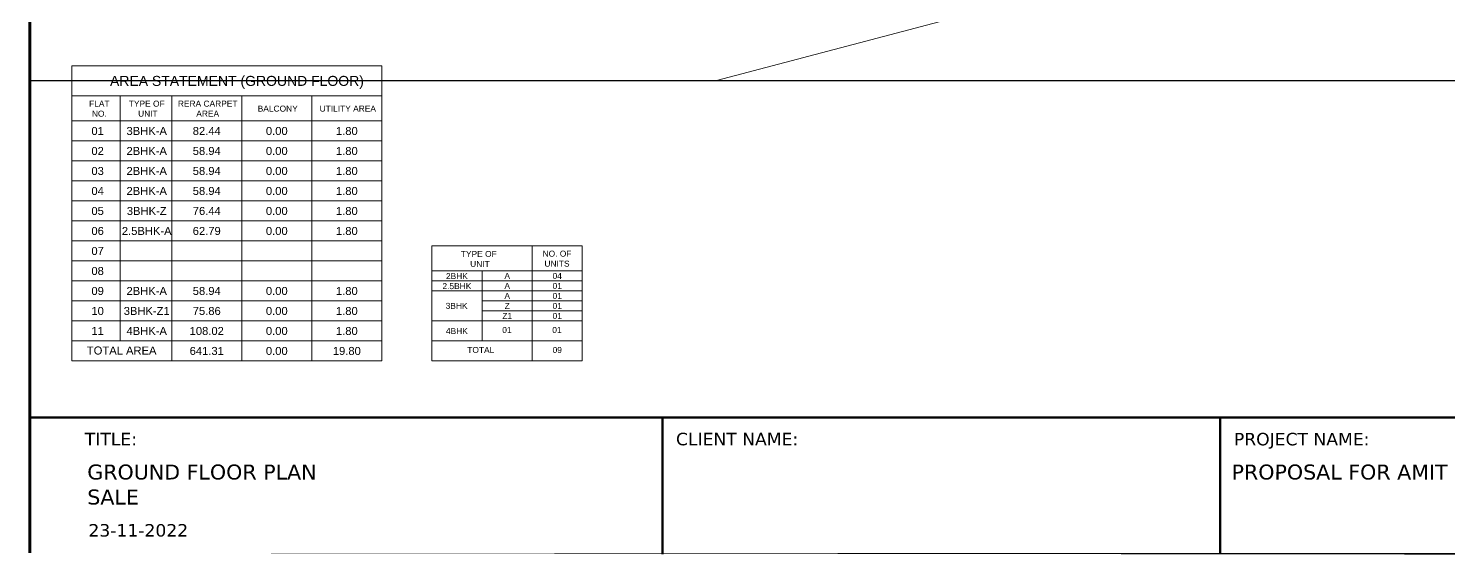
# Model space of a CAD drawing. Header units: inches. Extents: x 27644242 to 29005101, y -955243 to 216979.
# Drawn here: x 28689497 to 28760466, y 759 to 27122 of the extents above; entities that cross this region are included whole.
import ezdxf

# ---------------------------------------------------------------- set-up
doc = ezdxf.new("R2010")
doc.units = ezdxf.units.IN
doc.header["$MEASUREMENT"] = 0
doc.layers.get('Defpoints').update_dxf_attribs({"color": 8})
for name, color, linetype, lineweight in [('ATA_FORMAT', 7, 'Continuous', 50), ('RVA Site Boundary', 17, 'Continuous', 15), ('WALL', 7, 'Continuous', 20)]:
    doc.layers.add(name, color=color, linetype=linetype, lineweight=lineweight)
doc.layers.add('ATA_FORMAT TEXT', color=7, linetype='Continuous')
doc.layers.add('text', color=7, linetype='Continuous')
doc.styles.add('AMITS', font='arial.ttf')
doc.styles.get("Standard").update_dxf_attribs({"font": 'swiss.ttf'})

msp = doc.modelspace()

# ---------------------------------------------------------------- linework, layer by layer
at = {"layer": 'ATA_FORMAT'}
for p, q in [((28798160.52802857, 7657.564639364864), (28689573.81144296, 7665.788257113338)), ((28721178.50424157, 7665.74777600044, -1.917575e-09), (28721178.16683351, 836.5962082880142, -1.917575e-09)), ((28749056.91277276, 7665.74777600044, -1.917575e-09), (28749056.57536565, 836.5962082880142, -1.917575e-09))]:
    msp.add_line(p, q, dxfattribs=at)
at = {"layer": 'Defpoints', "linetype": 'Continuous', "const_width": 154.4264220221692}
msp.add_lwpolyline([(28798160.52803048, 75086.5962189796), (28798160.52802857, 836.5962190093996), (28689573.81144296, 836.5962213190796), (28689573.81144487, 75086.59622128183)], close=True, dxfattribs=at)
at = {"layer": 'Defpoints', "color": 1, "ltscale": 500}
msp.add_lwpolyline([(28689580.45463596, 24514.61262652042), (28798167.17122061, 24514.61262652042), (28798167.17122061, 72809.80868708933), (28689580.45463596, 72809.80868708933)], close=True, dxfattribs=at)
at = {"layer": 'RVA Site Boundary', "ltscale": 500}
msp.add_lwpolyline([(28798167.17122061, 24881.98530692476), (28792618.85487807, 25338.18398571291), (28789844.60605034, 25648.47817381317), (28789606.88247541, 25669.12501021792), (28784679.01193901, 26097.12190754569), (28774442.39999748, 28310.9643680375), (28773176.20309689, 29306.70215708515), (28772745.64828055, 29607.66174218405), (28769386.84852331, 30423.00982382763), (28766949.20066865, 29641.25589508246), (28764135.40167589, 28906.41614871725), (28762347.78682718, 28747.50171900782), (28755939.99952273, 28926.710573944), (28750827.53809262, 28758.31529949882), (28750271.48656026, 28707.6470452155), (28742969.42159851, 28290.7244567262), (28735737.91598843, 27632.46982190697), (28735634.68923898, 27607.99901858394), (28723876.64372534, 24514.61262652013)], dxfattribs=at)
at = {"layer": 'WALL', "ltscale": 500}
for p, q in [((28691664.85756645, 25251.56774305383), (28707164.85756645, 25251.56774305383)), ((28691664.85756645, 25251.56774305383), (28691664.85756645, 10501.8863158801)), ((28691664.85756645, 25251.56774305383), (28707164.85756645, 25251.56774305383)), ((28707164.85756645, 25251.56774305383), (28707164.85756645, 10501.8863158801)), ((28691664.85756645, 23751.8863158801), (28707164.85756645, 23751.8863158801)), ((28694075.22649297, 23751.8863158801), (28694075.22649297, 11501.8863158801)), ((28696664.85756645, 23751.8863158801), (28696664.85756645, 11501.8863158801)), ((28700164.85756645, 23751.8863158801), (28700164.85756645, 11501.8863158801)), ((28703664.85756645, 23751.8863158801), (28703664.85756645, 11501.8863158801)), ((28691664.85756645, 22501.8863158801), (28707164.85756645, 22501.8863158801)), ((28691664.85756645, 21501.8863158801), (28707164.85756645, 21501.8863158801)), ((28691664.85756645, 20501.8863158801), (28707164.85756645, 20501.8863158801)), ((28691664.85756645, 19501.8863158801), (28707164.85756645, 19501.8863158801)), ((28691664.85756645, 18501.8863158801), (28707164.85756645, 18501.8863158801)), ((28691664.85756645, 17501.8863158801), (28707164.85756645, 17501.8863158801)), ((28691664.85756645, 16501.8863158801), (28707164.85756645, 16501.8863158801)), ((28709664.85756692, 16251.8863158801), (28717164.85756692, 16251.8863158801)), ((28709664.85756692, 16251.8863158801), (28709664.85756692, 10501.8863158801)), ((28709664.85756692, 16251.8863158801), (28717164.85756692, 16251.8863158801)), ((28714664.85756692, 16251.8863158801), (28714664.85756692, 10501.8863158801)), ((28717164.85756692, 16251.8863158801), (28717164.85756692, 10501.8863158801)), ((28691664.85756645, 15501.8863158801), (28707164.85756645, 15501.8863158801)), ((28709664.85756692, 15001.8863158801), (28717164.85756692, 15001.8863158801)), ((28712164.85756692, 15001.8863158801), (28712164.85756692, 11501.8863158801)), ((28691664.85756645, 14501.8863158801), (28707164.85756645, 14501.8863158801)), ((28709664.85756692, 14501.8863158801), (28717164.85756692, 14501.8863158801)), ((28712164.85756692, 14501.8863158801), (28717164.85756692, 14501.8863158801)), ((28691664.85756645, 13501.8863158801), (28707164.85756645, 13501.8863158801)), ((28709664.85756692, 14001.8863158801), (28717164.85756692, 14001.8863158801)), ((28712164.85756692, 14001.8863158801), (28717164.85756692, 14001.8863158801)), ((28712164.85756692, 13501.8863158801), (28717164.85756692, 13501.8863158801)), ((28712164.85756692, 13001.8863158801), (28717164.85756692, 13001.8863158801)), ((28691664.85756645, 12501.8863158801), (28707164.85756645, 12501.8863158801)), ((28709664.85756692, 12501.8863158801), (28717164.85756692, 12501.8863158801)), ((28691664.85756645, 11501.8863158801), (28707164.85756645, 11501.8863158801)), ((28696664.85756645, 11501.8863158801), (28696664.85756645, 10501.8863158801)), ((28700164.85756645, 11501.8863158801), (28700164.85756645, 10501.8863158801)), ((28703664.85756645, 11501.8863158801), (28703664.85756645, 10501.8863158801)), ((28709664.85756692, 11501.8863158801), (28717164.85756692, 11501.8863158801)), ((28691664.85756645, 10501.8863158801), (28707164.85756645, 10501.8863158801)), ((28709664.85756692, 10501.8863158801), (28717164.85756692, 10501.8863158801))]:
    msp.add_line(p, q, dxfattribs=at)

# ---------------------------------------------------------------- texts
at = {"layer": 'ATA_FORMAT TEXT', "ltscale": 10, "attachment_point": 1, "rotation": 359.99716919179184}
for s, width, heights, insert, char_height in [('{\\fVerdana|b0|i0|c0|p34;TITLE:}', 43.03389641996762, [0], (28692313.52133142, 6900.536397381366, -1.917575e-09), 625), ('{\\fVerdana|b0|i0|c0|p34;CLIENT NAME:}', 9651.650664459914, [0], (28721857.74022828, 6900.495115621627, -1.917575e-09), 625), ('{\\fVerdana|b0|i0|c0|p34;PROJECT NAME:}', 9018.00198808685, [0], (28749736.14860689, 6897.422438940644, -1.917575e-09), 625), ('{\\fVerdana|b0|i0|c0|p34;GROUND FLOOR PLAN\\PSALE}', 22530.57236035541, [0], (28692438.52133142, 5314.455675414443, -1.917575e-09), 750), ('{\\fVerdana|b0|i0|c0|p34;PROPOSAL FOR AMIT DARSHAN}', 26143.05502451211, [3311.344637702859], (28749619.89168989, 5313.706969990075, -1.917575e-09), 750), ('{\\fVerdana|b0|i0|c0|p34;23-11-2022}', 25.6002801094013, [0], (28692496.57185899, 2336.530314183474, -1.917575e-09), 625)]:
    msp.add_mtext_dynamic_manual_height_columns(s, width=width, gutter_width=9.687955009770244, heights=heights, dxfattribs=dict(at, insert=insert, char_height=char_height))
at = {"layer": 'text', "ltscale": 100, "attachment_point": 1, "style": 'AMITS'}
for s, insert, char_height, width in [('AREA STATEMENT (GROUND FLOOR)', (28693574.0485821, 24745.91378538639), 500, 15316.49951249361), ('\\pxqc;FLAT \\PNO.', (28692075.80084727, 23508.45772517224), 300, 1930.349796574563), ('\\pxqc;TYPE OF\\P\\pt2; UNIT', (28694314.45400269, 23508.45772517224), 300, 2189.063659064472), ('\\pxqc;RERA CARPET \\PAREA', (28696829.8387676, 23508.45772517224), 300, 3252.524869401008), ('\\pxqc;BALCONY', (28700329.8387676, 23261.31236873558), 300, 3252.524869401008), ('\\pxqc;UTILITY AREA', (28703829.8387676, 23261.31236873558), 300, 3252.524869401008), ('\\pxqc;01', (28691990.38246589, 22193.15046014149), 400, 1930.349796574563), ('\\pxqc;3BHK-A', (28694005.76723079, 22193.15046014149), 400, 2805.349526595324), ('\\pxqc;82.44', (28697005.76723079, 22193.15046014149), 400, 2805.349526595324), ('\\pxqc;0.00', (28700505.76723079, 22193.15046014149), 400, 2805.349526595324), ('\\pxqc;1.80', (28704005.76723079, 22193.15046014149), 400, 2805.349526595324), ('\\pxqc;02', (28691990.38246589, 21193.15046014149), 400, 1930.349796574563), ('\\pxqc;2BHK-A', (28694005.76723079, 21193.15046014149), 400, 2805.349526595324), ('\\pxqc;58.94', (28697005.76723079, 21193.15046014149), 400, 2805.349526595324), ('\\pxqc;0.00', (28700505.76723079, 21193.15046014149), 400, 2805.349526595324), ('\\pxqc;1.80', (28704005.76723079, 21193.15046014149), 400, 2805.349526595324), ('\\pxqc;03', (28691990.38246589, 20193.15046014149), 400, 1930.349796574563), ('\\pxqc;2BHK-A', (28694005.76723079, 20193.15046014149), 400, 2805.349526595324), ('\\pxqc;58.94', (28697005.76723079, 20193.15046014149), 400, 2805.349526595324), ('\\pxqc;0.00', (28700505.76723079, 20193.15046014149), 400, 2805.349526595324), ('\\pxqc;1.80', (28704005.76723079, 20193.15046014149), 400, 2805.349526595324), ('\\pxqc;04', (28691990.38246589, 19193.15046014149), 400, 1930.349796574563), ('\\pxqc;2BHK-A', (28694005.76723079, 19193.15046014149), 400, 2805.349526595324), ('\\pxqc;58.94', (28697005.76723079, 19193.15046014149), 400, 2805.349526595324), ('\\pxqc;0.00', (28700505.76723079, 19193.15046014149), 400, 2805.349526595324), ('\\pxqc;1.80', (28704005.76723079, 19193.15046014149), 400, 2805.349526595324), ('\\pxqc;05', (28691990.38246589, 18193.15046014149), 400, 1930.349796574563), ('\\pxqc;3BHK-Z', (28694005.76723079, 18193.15046014149), 400, 2805.349526595324), ('\\pxqc;76.44', (28697005.76723079, 18193.15046014149), 400, 2805.349526595324), ('\\pxqc;0.00', (28700505.76723079, 18193.15046014149), 400, 2805.349526595324), ('\\pxqc;1.80', (28704005.76723079, 18193.15046014149), 400, 2805.349526595324), ('\\pxqc;06', (28691990.38246589, 17193.15046014149), 400, 1930.349796574563), ('\\pxqc;2.5BHK-A', (28694005.76723079, 17193.15046014149), 400, 2805.349526595324), ('\\pxqc;62.79', (28697005.76723079, 17193.15046014149), 400, 2805.349526595324), ('\\pxqc;0.00', (28700505.76723079, 17193.15046014149), 400, 2805.349526595324), ('\\pxqc;1.80', (28704005.76723079, 17193.15046014149), 400, 2805.349526595324), ('\\pxqc;07', (28691990.38246589, 16193.15046014149), 400, 1930.349796574563), ('\\pxqc;TYPE OF\\P\\pt2; UNIT', (28709814.45400316, 15994.99619085295), 300, 4374.280071698129), ('\\pxqc;NO. OF UNITS', (28714946.57011838, 16008.45772517224), 300, 1930.349796574563), ('\\pxqc;08', (28691990.38246589, 15193.15046014149), 400, 1930.349796574563), ('\\pxqc;09', (28691990.38246589, 14193.15046014149), 400, 1930.349796574563), ('\\pxqc;2BHK-A', (28694005.76723079, 14193.15046014149), 400, 2805.349526595324), ('\\pxqc;58.94', (28697005.76723079, 14193.15046014149), 400, 2805.349526595324), ('\\pxqc;0.00', (28700505.76723079, 14193.15046014149), 400, 2805.349526595324), ('\\pxqc;1.80', (28704005.76723079, 14193.15046014149), 400, 2805.349526595324), ('\\pxqc;2.5BHK', (28709505.76723126, 14385.21704616531), 300, 2805.349526595324), ('\\pxqc;2BHK', (28709505.76723126, 14885.21704616531), 300, 2805.349526595324), ('\\pxqc;A', (28710771.15145622, 14895.07347476207), 300, 5305.349526595324), ('\\pxqc;A', (28710771.15145622, 14395.07347476207), 300, 5305.349526595324), ('\\pxqc;04', (28713271.15145622, 14895.07347476207), 300, 5305.349526595324), ('\\pxqc;01', (28713271.15145622, 14395.07347476207), 300, 5305.349526595324), ('\\pxqc;A', (28710771.15145622, 13895.07347476207), 300, 5305.349526595324), ('\\pxqc;01', (28713271.15145622, 13895.07347476207), 300, 5305.349526595324), ('\\pxqc;10', (28691990.38246589, 13193.15046014149), 400, 1930.349796574563), ('\\pxqc;3BHK-Z1', (28694005.76723079, 13193.15046014149), 400, 2805.349526595324), ('\\pxqc;75.86', (28697005.76723079, 13193.15046014149), 400, 2805.349526595324), ('\\pxqc;0.00', (28700505.76723079, 13193.15046014149), 400, 2805.349526595324), ('\\pxqc;1.80', (28704005.76723079, 13193.15046014149), 400, 2805.349526595324), ('\\pxqc;3BHK', (28709492.30569695, 13396.99670536464), 300, 2805.349526595324), ('\\pxqc;Z1', (28710771.15145622, 12895.07347476207), 300, 5305.349526595324), ('\\pxqc;Z', (28710771.15145622, 13395.07347476207), 300, 5305.349526595324), ('\\pxqc;01', (28713271.15145622, 13395.07347476207), 300, 5305.349526595324), ('\\pxqc;01', (28713271.15145622, 12895.07347476207), 300, 5305.349526595324), ('\\pxqc;11', (28691990.38246589, 12193.15046014149), 400, 1930.349796574563), ('\\pxqc;4BHK-A', (28694005.76723079, 12193.15046014149), 400, 2805.349526595324), ('\\pxqc;108.02', (28697005.76723079, 12193.15046014149), 400, 2805.349526595324), ('\\pxqc;0.00', (28700505.76723079, 12193.15046014149), 400, 2805.349526595324), ('\\pxqc;1.80', (28704005.76723079, 12193.15046014149), 400, 2805.349526595324), ('\\pxqc;4BHK', (28709505.76723126, 12139.30432290934), 300, 2805.349526595324), ('\\pxqc;01', (28712005.76723126, 12193.15046014149), 300, 2805.349526595324), ('\\pxqc;01', (28714505.76723126, 12193.15046014149), 300, 2805.349526595324), ('\\pxqc;TOTAL AREA', (28691182.6904074, 11214.68891503436), 400, 5949.963940951973), ('\\pxqc;641.31', (28697005.76723079, 11193.15046014149), 400, 2805.349526595324), ('\\pxqc;0.00', (28700505.76723079, 11193.15046014149), 400, 2805.349526595324), ('\\pxqc;19.80', (28704005.76723079, 11193.15046014149), 400, 2805.349526595324), ('\\pxqc;TOTAL', (28710700.4784011, 11193.15046014149), 300, 2805.349526595324), ('\\pxqc;{\\C1;09}', (28713271.15145622, 11193.15046014149), 300, 5305.349526595324)]:
    msp.add_mtext(s, dxfattribs=dict(at, insert=insert, char_height=char_height, width=width))

doc.saveas('drawing.dxf')
